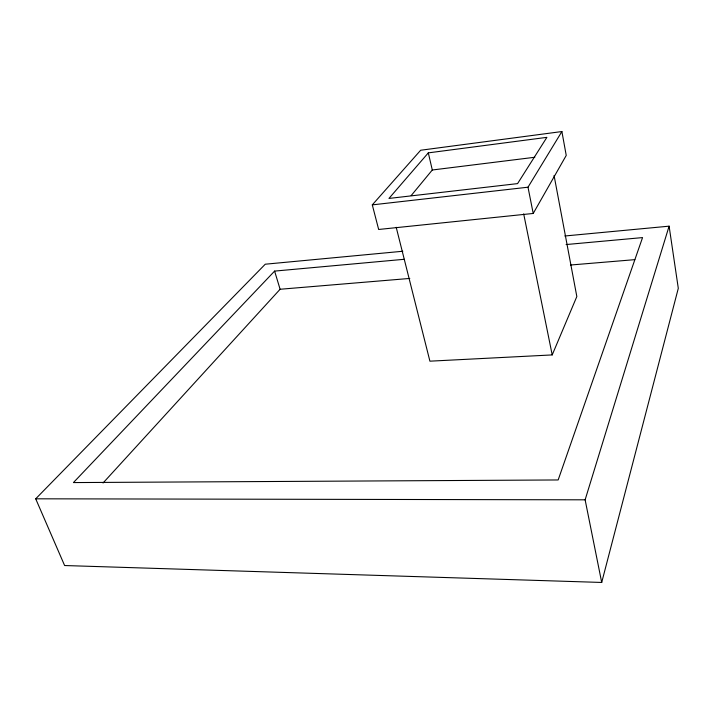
<?xml version="1.0" encoding="UTF-8"?>
<svg xmlns="http://www.w3.org/2000/svg" width="714" height="714" viewBox="0 0 714 714"><rect width="100%" height="100%" fill="white"/><g stroke="black" fill="none" stroke-linecap="round" stroke-linejoin="round"><path stroke-width="1.07" d="M402.83 251.248L265.26 264.207L35.7 498.809L64.617 565.533L601.706 582.454L678.3 288.322L669.107 226.168L564.819 235.995M601.706 582.454L585.123 499.818L669.107 226.168M396.208 227.293L429.908 361.177L552.208 354.92L576.832 296.533L554.064 175.465M533.215 213.459L566.238 155.429L561.891 131.546L420.662 150.243L372.297 204.873L378.661 229.471L533.215 213.459L528.003 187.202L561.891 131.546M411.184 195.574L432.3 169.994L534.84 157.258M428.311 152.876L388.952 198.438L517.57 183.614L546.897 137.347L428.311 152.876L432.3 169.994M103.048 483.003L280.102 289.259L409.8 278.433M404.276 259.289L274.604 271.097L73.426 482.575L558.161 479.96L642.555 237.592L566.086 244.554M372.297 204.873L528.003 187.202M570.531 265.019L634.826 259.655M35.7 498.809L585.123 499.818M274.604 271.097L280.102 289.259M523.683 213.879L552.208 354.92"/></g></svg>
